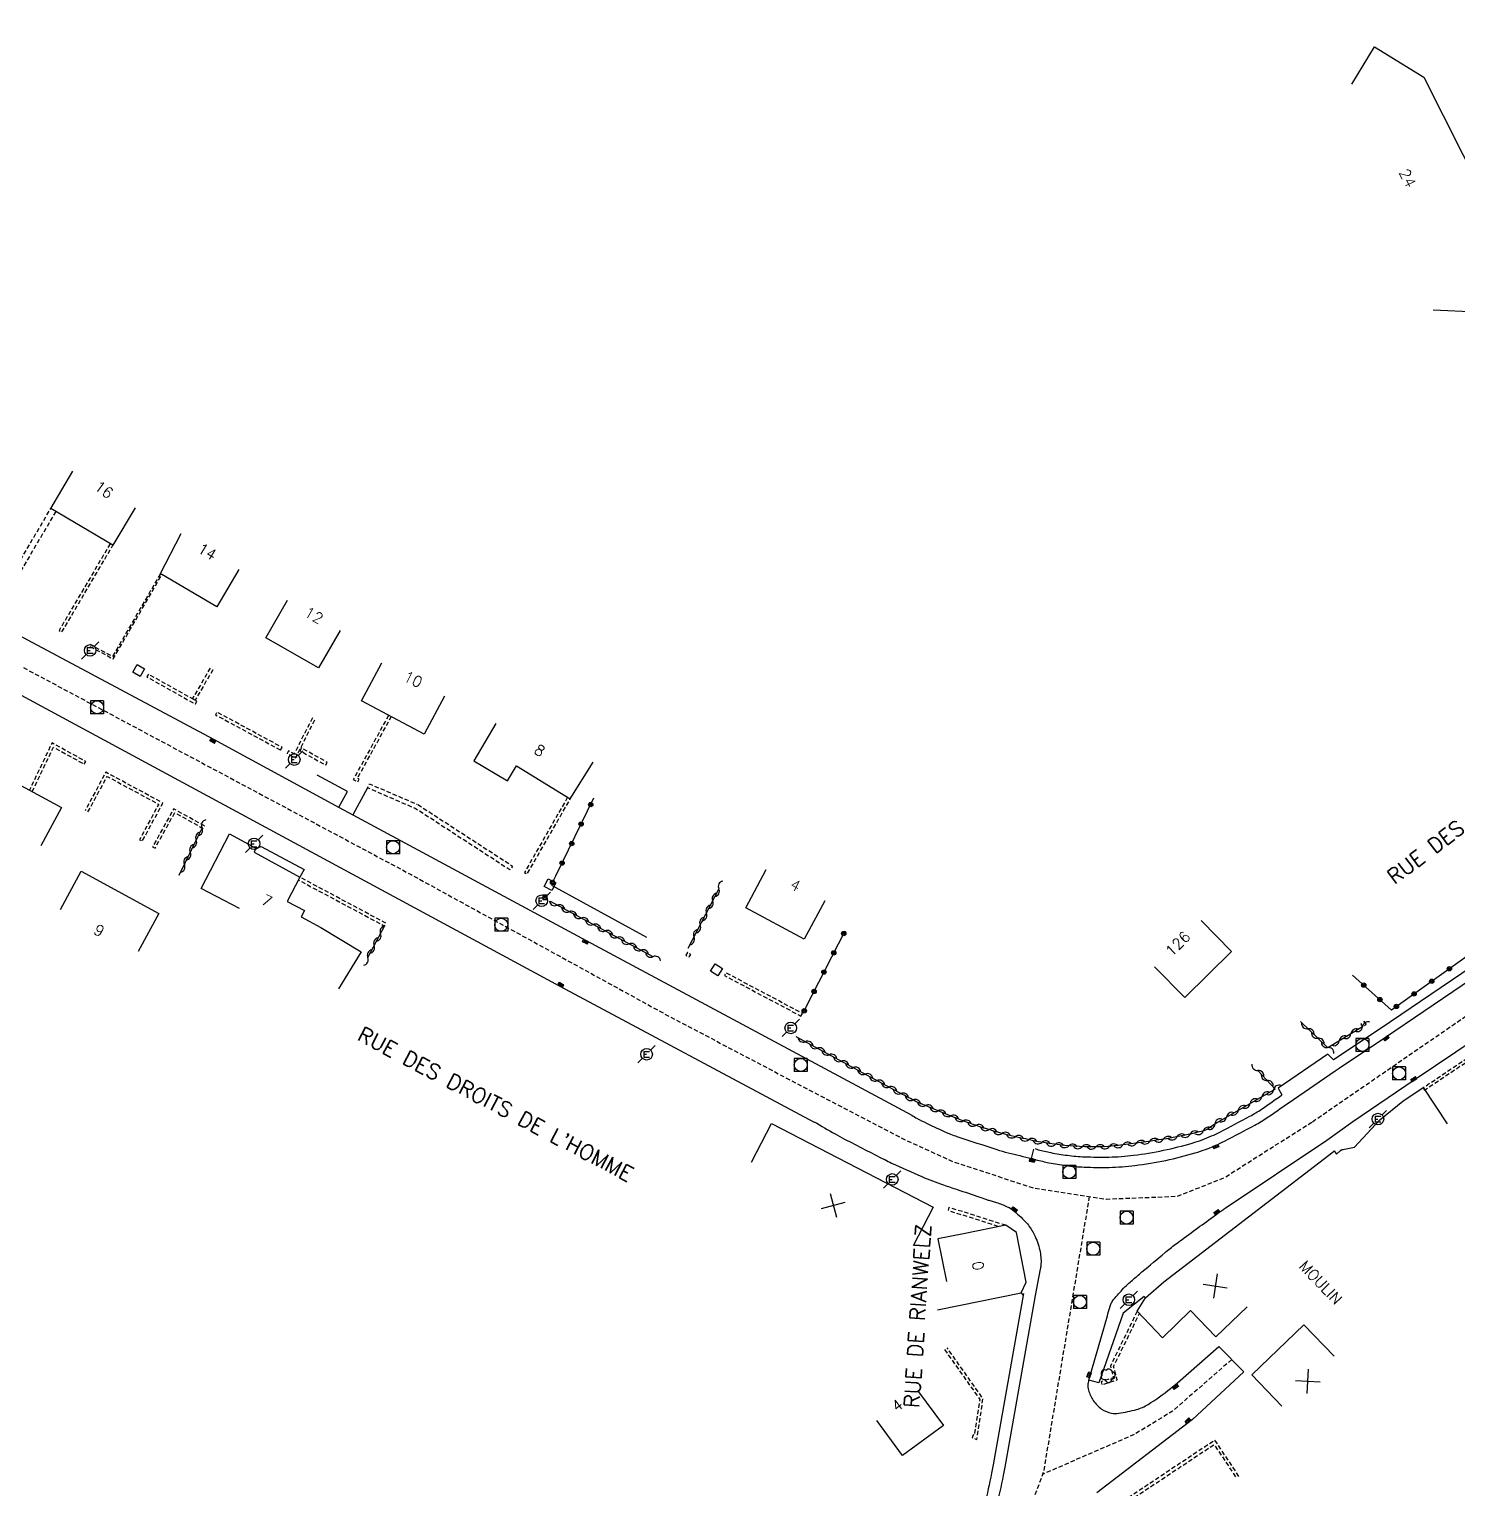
# Model space of a CAD drawing. Header units: millimetres. Extents: x 150000 to 151001, y 125999 to 127001.
# Drawn here: x 150158.4 to 150323, y 126746.1 to 126914.3 of the extents above; entities that cross this region are included whole.
import ezdxf
from ezdxf.enums import TextEntityAlignment as Align

# ---------------------------------------------------------------- set-up
doc = ezdxf.new("R2010")
doc.units = ezdxf.units.MM
doc.linetypes.add('DASHED', pattern=[0.75, 0.5, -0.25])
doc.layers.get('0').update_dxf_attribs({"linetype": 'CONTINUOUS'})
for name, color, linetype in [('W0001', 6, 'DASHED'), ('W0008', 7, 'CONTINUOUS'), ('W0017', 7, 'CONTINUOUS'), ('W0100', 7, 'CONTINUOUS'), ('W0112', 1, 'DASHED'), ('W0300', 7, 'CONTINUOUS'), ('W0302', 3, 'CONTINUOUS'), ('W0310', 3, 'CONTINUOUS'), ('W0322', 7, 'CONTINUOUS'), ('W0330', 7, 'CONTINUOUS'), ('W0400', 7, 'CONTINUOUS'), ('W0420', 7, 'CONTINUOUS'), ('W0471', 7, 'CONTINUOUS'), ('W0989', 7, 'CONTINUOUS'), ('W0991', 7, 'CONTINUOUS')]:
    doc.layers.add(name, color=color, linetype=linetype)
doc.styles.get("Standard").update_dxf_attribs({"font": 'romans.shx', "width": 0.85})

# ---------------------------------------------------------------- blocks, each defined once
blk = doc.blocks.new('T420')
for p, q in [((0.75, 0.75), (-0.75, 0.75)), ((-0.75, 0.75), (-0.75, -0.75)), ((0.75, 0.75), (0.75, -0.75)), ((0.75, -0.75), (-0.75, -0.75))]:
    blk.add_line(p, q)
blk.add_ellipse((0, 0), major_axis=(-0.53, 0.53), ratio=1, start_param=3.926991, end_param=10.210176)
blk = doc.blocks.new('T471')
for p, q in [((-0.333334, 0.333334), (-0.333334, -0.333334)), ((-0.333334, 0.333334), (0.333334, 0.333334)), ((-0.333334, 0), (0, 0)), ((0.500001, 0.500001), (1.000002, 1.000002)), ((-0.500001, -0.500001), (-1.000002, -1.000002)), ((-0.333334, -0.333334), (0.333334, -0.333334))]:
    blk.add_line(p, q)
blk.add_ellipse((0, 0), major_axis=(0.471405, 0.471405), ratio=1, start_param=5.4977871438, end_param=11.780972451)
blk = doc.blocks.new('t310o')
at = {"color": 0, "linetype": 'Continuous'}
for centre, start, end in [((-0.5, 0.38), 216.8699, 323.1304), ((0.5, -0.37), 36.8699, 143.1303)]:
    blk.add_arc(centre, 0.625, start, end, dxfattribs=at)
blk = doc.blocks.new('t322o')
at = {"color": 0, "linetype": 'Continuous'}
for radius in [0.25, 0.15]:
    blk.add_circle((0, 0), radius, dxfattribs=at)
blk = doc.blocks.new('T400')
for p, q in [((-0.15, 0.3), (0.15, 0.3)), ((-0.15, -0.25), (-0.15, 0.3)), ((-0.15, 0.15), (0.15, 0.15)), ((-0.15, 0), (0.15, 0)), ((0.15, 0.3), (0.15, -0.25)), ((-0.15, -0.15), (0.15, -0.15)), ((-0.15, -0.25), (-0.15, -0.3)), ((-0.15, -0.3), (0.15, -0.3)), ((0.15, -0.3), (0.15, -0.25))]:
    blk.add_line(p, q)
blk = doc.blocks.new('t112o')
at = {"color": 0, "linetype": 'Continuous'}
for p, q in [((-0.5, 0.5), (0.5, 0.5)), ((-0.5, -0.5), (-0.5, 0.5)), ((0.5, 0.5), (0.5, -0.5)), ((0.5, -0.5), (-0.5, -0.5))]:
    blk.add_line(p, q, dxfattribs=at)
blk = doc.blocks.new('t330o')
at = {"color": 0, "linetype": 'Continuous'}
for p, q in [((0.25, -0.25), (-0.25, 0.25)), ((-0.25, -0.25), (0.25, 0.25)), ((-0.25, 0.25), (-0.25, -0.25)), ((0.25, 0.25), (-0.25, 0.25)), ((0.25, -0.25), (0.25, 0.25)), ((-0.25, -0.25), (0.25, -0.25)), ((-0.25, -0.25), (-0.25, -0.25))]:
    blk.add_line(p, q, dxfattribs=at)
blk = doc.blocks.new('T300')
for p, q in [((-0.8, 0.51), (-0.86, 0.34)), ((-0.86, 0.34), (-0.86, 0.17)), ((-0.86, 0.17), (-0.74, 0.06)), ((-0.69, 0.63), (-0.8, 0.51)), ((-0.8, -0.06), (-0.74, 0.06)), ((-0.74, 0.06), (-0.69, 0.11)), ((-0.57, 0.69), (-0.69, 0.63)), ((-0.46, 0.69), (-0.57, 0.69)), ((-0.29, 0.63), (-0.46, 0.69)), ((-0.29, 0.63), (-0.17, 0.74)), ((-0.23, 0.57), (-0.29, 0.63)), ((-0.17, 0.74), (-0.06, 0.8)), ((-0.06, 0.8), (0.06, 0.8)), ((0.06, 0.8), (0.23, 0.74)), ((0.23, 0.74), (0.34, 0.63)), ((0.34, 0.63), (0.4, 0.51)), ((0.46, 0.46), (0.34, 0.46)), ((0.4, 0.51), (0.4, 0.46)), ((0.57, 0.4), (0.46, 0.46)), ((0.57, 0.4), (0.69, 0.29)), ((0.69, 0.29), (0.74, 0.17)), ((0.74, 0.06), (0.69, -0.17)), ((0.74, 0.17), (0.74, 0.06)), ((-0.8, -0.17), (-0.8, -0.06)), ((-0.8, -0.23), (-0.8, -0.17)), ((-0.74, -0.34), (-0.8, -0.23)), ((-0.69, -0.4), (-0.74, -0.34)), ((-0.51, -0.46), (-0.69, -0.4)), ((-0.4, -0.46), (-0.51, -0.46)), ((-0.4, -0.46), (-0.34, -0.46)), ((-0.34, -0.46), (-0.34, -0.4)), ((-0.34, -0.51), (-0.34, -0.46)), ((-0.29, -0.63), (-0.34, -0.51)), ((-0.17, -0.74), (-0.29, -0.63)), ((-0.06, -0.8), (-0.17, -0.74)), ((0.06, -0.8), (-0.06, -0.8)), ((0.17, -0.74), (0.06, -0.8)), ((0.23, -0.69), (0.17, -0.74)), ((0.29, -0.46), (0.23, -0.46)), ((0.29, -0.63), (0.23, -0.69)), ((0.46, -0.4), (0.29, -0.46)), ((0.34, -0.51), (0.29, -0.63)), ((0.34, -0.51), (0.34, -0.46)), ((0.57, -0.34), (0.46, -0.4)), ((0.63, -0.29), (0.57, -0.34)), ((0.69, -0.17), (0.63, -0.29))]:
    blk.add_line(p, q)
blk = doc.blocks.new('t991o')
at = {"color": 0, "linetype": 'Continuous'}
for p, q in [((-1, 1), (1, -1)), ((-1, -1), (1, 1))]:
    blk.add_line(p, q, dxfattribs=at)

msp = doc.modelspace()

# ---------------------------------------------------------------- linework, layer by layer
at = {"layer": 'W0001', "flags": 128}
for points in [[(150306.27, 126788.36), (150340.07, 126811.64), (150359.67, 126824.81), (150373.66, 126834.57), (150384.45, 126841.41), (150394.15, 126846.33), (150407.11, 126851), (150418.1, 126854.53), (150428.1, 126858.09), (150440.96, 126862.86), (150456.41, 126869.4), (150482.57, 126880.33), (150536.18, 126902.54), (150552.92, 126909.51), (150564.23, 126913.87), (150580.09, 126920.51), (150593.57, 126928.81), (150636.26, 126955.32), (150697.49, 126993.04), (150708.8, 127000)], [(150108.34, 126893.13), (150110.38, 126878.7), (150112.5, 126870.96), (150116.21, 126863.11), (150123.11, 126857.28), (150149.95, 126844.87), (150202.43, 126816.84), (150231.64, 126800.79), (150245.33, 126793.58), (150259.13, 126786.37), (150264.96, 126783.72), (150274.09, 126780.75), (150282.5, 126779.45), (150290.67, 126779.77), (150296.08, 126781.89), (150306.27, 126788.36)], [(150280.56, 126779.75), (150275.29, 126748.01), (150272.74, 126741.12), (150269.45, 126734.12), (150264.25, 126725.48), (150257.46, 126715.72), (150248.42, 126703.69), (150242.8, 126696.48), (150237.92, 126689.69), (150233.88, 126685.34), (150228.05, 126679.93), (150222.53, 126675.58), (150193.64, 126654.56)], [(150296.98, 126760.96), (150290.14, 126754.99), (150285.79, 126752.34), (150275.18, 126747.72)]]:
    msp.add_lwpolyline(points, dxfattribs=at)
at = {"layer": 'W0008', "flags": 128}
for points in [[(150308.9, 126794.23), (150309.34, 126794.53), (150314.7, 126798.12), (150332.34, 126810.08), (150348.7, 126821.07), (150383.26, 126844.39, 0.003959), (150383.36, 126844.63, 0.007943), (150383.4, 126844.76, 0.029488), (150383.64, 126845.64, 0.011218), (150384.07, 126847.99, 0.102879), (150383.98, 126849.95, 0.080453), (150382.98, 126852.23), (150382.43, 126853.08), (150369.62, 126873.61), (150352.27, 126901.51), (150345.03, 126913.12), (150338.06, 126924.28), (150335.89, 126927.86)], [(150147.48, 126849.61), (150179.67, 126832.44), (150194.15, 126824.59), (150195.71, 126823.73), (150222.59, 126809.26), (150260.12, 126789.1, 0.004307), (150260.76, 126788.72, 0.015162), (150260.95, 126788.62, 0.007363), (150263.29, 126787.49, 0.013553), (150264.59, 126786.92, 0.015257), (150265.32, 126786.66, 0.002449), (150269.91, 126785.16, 0.015745), (150271.22, 126784.78, 0.007729), (150273.92, 126784.14, 0.004361), (150274.31, 126784.01, 0.017339), (150274.41, 126783.98, 0.016951), (150275.92, 126783.64, 0.013234), (150277.89, 126783.32, 0.022601), (150279.97, 126783.13, 0.016336), (150282.86, 126783.1, 0.025327), (150285.82, 126783.32, 0.020881), (150289.37, 126783.91, 0.021258), (150292.77, 126784.77, 0.029663), (150295.13, 126785.64, 0.01662), (150296.14, 126786.12, 0.004722), (150299.64, 126787.96, 0.023254), (150301.07, 126788.83, 0.013288), (150303.46, 126790.51), (150308.9, 126794.23)], [(150274.32, 126785.26, 0.004361), (150274.69, 126785.13, 0.016951), (150276.14, 126784.8, 0.013234), (150278.04, 126784.49, 0.022601), (150280.02, 126784.32, 0.016336), (150282.83, 126784.29, 0.025327), (150285.67, 126784.49, 0.020881), (150289.12, 126785.07, 0.021258), (150292.43, 126785.9, 0.029663), (150294.66, 126786.72, 0.01662), (150295.6, 126787.17, 0.004722), (150299.07, 126789, 0.023254), (150300.41, 126789.81, 0.013308), (150302.75, 126791.46)], [(150248.87, 126788.36, 0.004665), (150251.29, 126786.95, 0.010553), (150252.38, 126786.36, 0.001143), (150256.99, 126783.99, 0.006623), (150257.79, 126783.6, 0.011371), (150261.26, 126782.04, 0.016233), (150263.75, 126781.08, 0.004281), (150265.34, 126780.55, -0.002626), (150267.94, 126779.68, -0.010247), (150268.65, 126779.42, 0.021566), (150268.98, 126779.31), (150269.86, 126779.05, -0.041375), (150271.12, 126778.57, -0.060047), (150271.9, 126778.07, -0.043745), (150273.43, 126776.58, -0.064258), (150274.22, 126775.36, -0.056637), (150274.86, 126773.55, -0.06795), (150275, 126771.97, -0.025647), (150274.98, 126771.8, -0.009663), (150274.91, 126771.35), (150274.34, 126768.34), (150270.84, 126748.56), (150270.65, 126747.58, -0.010856), (150269.83, 126743.91, -0.022103)], [(150287.03, 126768.06), (150286.87, 126768.21), (150284.48, 126766.28), (150281.67, 126758.28), (150280.53, 126758.57), (150282.65, 126766), (150282.74, 126766.36, -0.034324), (150283.05, 126767.33, -0.075709), (150283.28, 126767.74, -0.015257), (150284.36, 126769, -0.027918), (150285.01, 126769.64, -0.001571), (150286.04, 126770.54, -0.002743), (150286.63, 126771.05, -0.003275), (150289.29, 126773.27, -0.007316), (150290.5, 126774.24, -0.00769), (150291.25, 126774.8, -0.001396), (150295.39, 126777.81, -0.00386), (150295.84, 126778.13, -0.004757), (150296.21, 126778.38), (150307.92, 126786.23)], [(150272.99, 126768.58), (150269.5, 126748.82), (150269.3, 126747.85, -0.010856), (150268.5, 126744.23, -0.022103), (150268.02, 126742.57, -0.003065), (150266.5, 126738.2, -0.018678), (150266.25, 126737.59, -0.017501), (150264.97, 126734.93, -0.021443), (150263.77, 126732.88, -0.001594), (150263.17, 126731.95, -0.001101), (150262.29, 126730.6, -0.004339), (150262.02, 126730.19, -0.004826), (150261.76, 126729.83), (150258.89, 126725.79)], [(150280.53, 126758.57, 0.02681), (150280.44, 126758.32, 0.040286), (150280.4, 126758.15, 0.114544), (150280.47, 126757.41, 0.064156), (150281.03, 126756.23, 0.097781), (150281.99, 126755.25, 0.108589), (150283.13, 126754.78, 0.080349), (150283.95, 126754.76, 0.030729), (150286.02, 126755.2, 0.071396), (150287.34, 126755.78, 0.032292), (150289.91, 126757.62), (150290.71, 126758.27), (150295.5, 126762.47), (150298.36, 126759.53), (150292.46, 126754.05), (150281.45, 126745.58, 0.038367)]]:
    msp.add_lwpolyline(points, format="xyb", dxfattribs=at)
for points in [[(150383.72, 126846.07), (150348.06, 126822.01), (150331.7, 126811.02), (150314.07, 126799.07), (150308.71, 126795.48), (150308.04, 126796.15)], [(150153.64, 126839.6), (150219.58, 126803.99), (150248.88, 126788.3)], [(150307.92, 126786.23), (150310.92, 126788.37), (150317.99, 126793.19), (150334.87, 126804.53)], [(150308.04, 126796.15), (150302.31, 126792.24), (150302.75, 126791.46)], [(150273.92, 126784.14), (150274.18, 126785.19)], [(150272.71, 126768.64), (150272.95, 126768.35)]]:
    msp.add_lwpolyline(points, dxfattribs=at)
at = {"layer": 'W0017', "flags": 128}
for points in [[(150194.12, 126824.6), (150195.11, 126826.4), (150191.59, 126828.3)], [(150197.41, 126826.83), (150195.73, 126823.72)], [(150184.53, 126819.89), (150185.14, 126820.09), (150190.12, 126817.44), (150189.62, 126816.54)]]:
    msp.add_lwpolyline(points, dxfattribs=at)
at = {"layer": 'W0100', "flags": 128}
for points in [[(150310.83, 126907.95), (150313.44, 126912.22), (150319.12, 126908.74), (150325.84, 126895.4), (150325.2, 126881.64), (150320.2, 126881.87)], [(150170.62, 126859.09), (150168.07, 126854.79), (150160.92, 126859.03), (150163.47, 126863.33)], [(150182.57, 126851.99), (150180.03, 126847.68), (150173.72, 126851.41), (150173.53, 126851.48), (150175.95, 126856.15)], [(150194.27, 126844.98), (150191.78, 126840.65), (150186.58, 126843.63), (150185.71, 126844.13), (150188.2, 126848.47)], [(150206.27, 126837.42), (150203.92, 126833.01), (150196.7, 126836.85), (150199.06, 126841.26)], [(150212.18, 126834.27), (150209.65, 126829.96), (150213.55, 126827.66), (150214.57, 126829.39), (150220.77, 126825.56), (150223.39, 126829.81)], [(150152.73, 126823.99), (150155.1, 126828.39), (150155.53, 126828.16), (150158.46, 126826.57), (150162.15, 126824.57), (150159.77, 126820.17)], [(150182.66, 126812.95), (150178.23, 126815.25), (150181.49, 126821.54), (150184.56, 126819.88)], [(150184.53, 126819.89), (150184.36, 126819.44), (150189.62, 126816.54), (150188.16, 126813.75), (150190.14, 126812.69), (150189.77, 126811.99), (150192.03, 126810.73), (150196.67, 126807.94), (150194.08, 126803.66)], [(150162.04, 126812.83), (150164.43, 126817.23), (150173.36, 126812.36), (150170.97, 126807.97)], [(150250.08, 126813.8), (150247.71, 126809.4), (150240.98, 126813.01), (150243.34, 126817.41)], [(150293.45, 126811.54), (150296.96, 126807.99), (150291.59, 126802.67), (150288.07, 126806.22)], [(150241.66, 126783.71), (150243.96, 126788.15), (150262.59, 126778.5), (150260.28, 126774.06)], [(150308.67, 126784.89), (150308.76, 126785), (150309.06, 126784.61), (150309.49, 126785.03), (150309.66, 126785.14)], [(150298.75, 126767.04), (150295.15, 126763.56), (150292.23, 126766.59), (150289.01, 126763.45), (150286.08, 126766.51), (150287.03, 126768.06), (150289.15, 126769.89), (150308.67, 126784.89)], [(150263.09, 126766.69), (150272.71, 126768.64), (150273.31, 126769.88), (150272.16, 126775.58), (150270.95, 126776.42), (150266.07, 126775.44), (150263.12, 126774.86), (150264.1, 126769.95)], [(150302.74, 126755.57), (150299.28, 126759.18), (150305.3, 126764.95), (150308.76, 126761.34)], [(150260.79, 126757.4), (150263.75, 126753.37), (150259.04, 126749.91), (150256.08, 126753.94)]]:
    msp.add_lwpolyline(points, dxfattribs=at)
msp.add_lwpolyline([(150309.69, 126785.15, 0.01192), (150309.96, 126785.2), (150311.12, 126785.43), (150314.02, 126788.59), (150316.68, 126790.73), (150319.03, 126792.29), (150321.8, 126788.13)], format="xyb", dxfattribs=at)
at = {"layer": 'W0112', "flags": 128}
for points in [[(150161.5, 126858.68), (150155.35, 126848.27), (150154.45, 126848.76), (150154.77, 126849.36), (150155.1, 126849.18), (150160.92, 126859.03)], [(150167.76, 126854.97), (150161.87, 126844.96), (150162.18, 126844.78), (150168.07, 126854.79)], [(150173.55, 126851.51), (150168.03, 126841.97), (150165.44, 126843.36), (150165.35, 126843.18), (150168.11, 126841.7), (150173.72, 126851.41)], [(150179.28, 126840.63), (150177.21, 126837.07)], [(150179.59, 126840.45), (150177.52, 126836.9)], [(150177.54, 126836.93), (150177.23, 126837.11)], [(150191.06, 126834.9), (150188.96, 126830.76), (150188.3, 126831.1), (150188.14, 126830.78), (150189.11, 126830.28), (150191.38, 126834.74)], [(150199.83, 126835.18), (150198.88, 126833.46), (150195.77, 126827.79), (150196.28, 126827.53), (150196.44, 126827.84), (150196.25, 126827.94), (150199.19, 126833.29), (150200.14, 126835.02)], [(150158.78, 126826.4), (150161.22, 126831.53), (150164.78, 126829.57), (150164.95, 126829.88), (150161.06, 126832.02), (150158.46, 126826.57)], [(150165.2, 126824.07), (150167.41, 126828.16), (150173.35, 126824.94), (150171.14, 126820.86), (150171.45, 126820.69), (150173.83, 126825.09), (150167.26, 126828.64), (150164.89, 126824.24)], [(150203.2, 126824.91), (150214.12, 126817.83), (150213.82, 126817.37), (150202.91, 126824.46), (150197.41, 126826.83), (150197.62, 126827.31), (150203.12, 126824.94)], [(150220.46, 126825.75), (150215.48, 126817.07), (150215.79, 126816.89), (150220.77, 126825.56)], [(150319.23, 126792), (150319.03, 126792.29), (150351.29, 126813.9), (150351.49, 126813.6), (150319.23, 126792)], [(150270.95, 126776.42), (150264.4, 126778.48), (150264.29, 126778.15), (150270.23, 126776.27)], [(150286.08, 126766.51), (150282.99, 126760.19), (150283.36, 126758.85), (150281.92, 126758.39), (150282.03, 126758.05), (150283.79, 126758.62), (150283.37, 126760.15), (150286.34, 126766.24)], [(150263.89, 126762.1), (150267.95, 126756.36), (150267.32, 126752.22), (150267.2, 126752.27), (150267.08, 126751.93), (150267.61, 126751.75), (150268.32, 126756.45), (150264.18, 126762.31)], [(150297.81, 126747.49), (150295.04, 126751.66), (150277.95, 126740.29), (150277.6, 126739.88), (150277.88, 126739.65), (150278.19, 126740.02), (150294.94, 126751.16), (150297.52, 126747.3)]]:
    msp.add_lwpolyline(points, dxfattribs=at)
for points in [[(150177.58, 126836.5), (150177.76, 126836.81), (150172.16, 126839.93), (150171.99, 126839.62)], [(150187.4, 126831.19), (150187.57, 126831.5), (150180.06, 126835.57), (150179.89, 126835.25)], [(150192.6, 126829.47), (150192.77, 126829.78), (150189.79, 126831.43), (150189.61, 126831.12)], [(150172.65, 126820.04), (150172.93, 126819.89), (150175.2, 126823.98), (150178.45, 126822.17), (150178.61, 126822.45), (150175.08, 126824.41)], [(150189.62, 126816.54), (150189.45, 126816.22), (150199.38, 126810.91), (150199.55, 126811.22)], [(150234.46, 126807.35), (150234.64, 126807.65), (150234.28, 126807.86), (150234.1, 126807.56)], [(150247.35, 126800.53), (150247.52, 126800.84), (150238.7, 126805.52), (150238.53, 126805.21)], [(150312.46, 126799.6), (150312.26, 126799.9), (150311.84, 126799.61), (150312.04, 126799.31)]]:
    msp.add_lwpolyline(points, close=True, dxfattribs=at)
at = {"layer": 'W0302', "flags": 128}
msp.add_lwpolyline([(150229.57, 126809.58), (150218.66, 126815.58)], dxfattribs=at)
at = {"layer": 'W0310', "flags": 128}
for points in [[(150178.34, 126822.24), (150177.85, 126821.22), (150175.67, 126816.72)], [(150230.3, 126807.38), (150218.49, 126813.73)], [(150237.88, 126815.2), (150234.33, 126808.31)], [(150197.44, 126807.27), (150199.38, 126810.91)], [(150312.04, 126799.31), (150308.05, 126796.89), (150304.88, 126799.9)]]:
    msp.add_lwpolyline(points, dxfattribs=at)
msp.add_lwpolyline([(150299.99, 126794.26), (150301.99, 126792.13), (150295.25, 126788.25), (150294.53, 126787.73, -0.095798), (150293.47, 126787.24, -0.02352), (150288.87, 126786.31, -0.005315), (150284.17, 126785.65, -0.017256), (150282.71, 126785.51, -0.036363), (150278.37, 126785.57, -0.032209), (150273.52, 126786.3, -0.008644), (150270.94, 126786.9, -0.012172), (150269.13, 126787.41, -0.017078), (150266.03, 126788.47, -0.009935), (150260.82, 126790.59, -0.019147), (150260.51, 126790.73, -0.003936), (150259.05, 126791.51), (150246.8, 126798.16)], format="xyb", dxfattribs=at)
at = {"layer": 'W0322', "flags": 128}
for points in [[(150364.12, 126841.33), (150347.48, 126826.58), (150330.86, 126811.98), (150325.71, 126808.59), (150315.38, 126801.23), (150314.62, 126801.91), (150310.9, 126805.25)], [(150218.73, 126815.93), (150219.11, 126816.71), (150223.5, 126825.69)], [(150247.72, 126801.14), (150247.88, 126801.46), (150252.43, 126810.37)]]:
    msp.add_lwpolyline(points, dxfattribs=at)

# ---------------------------------------------------------------- block references
at = {"layer": 'W0112'}
for p, rotation in [((150171.04, 126840.36), 329.3693139594934), ((150218.44, 126815.69), 332.0690954757923), ((150237.6, 126805.88), 327.6323360086051)]:
    msp.add_blockref('t112o', p, dxfattribs=dict(at, rotation=rotation))
at = {"layer": 'W0300'}
msp.add_blockref('T300', (150282.78, 126759.08), dxfattribs=at)
at = {"layer": 'W0310'}
for p, rotation in [((150178.34, 126822.24), 244.1682058443926), ((150176.98, 126819.42), 244.1682058443934), ((150177.66, 126820.83), 244.1682058443934), ((150176.3, 126818.01), 244.1682058443934), ((150237.88, 126815.2), 242.7243032586326), ((150219.26, 126813.31), 151.7329789166394), ((150237.17, 126813.81), 242.7243032586326), ((150220.64, 126812.57), 151.7329789166394), ((150222.02, 126811.83), 151.7329789166394), ((150235.73, 126811.03), 242.7243032586326), ((150236.45, 126812.42), 242.7243032586326), ((150198.91, 126810.04), 61.94353221105945), ((150223.4, 126811.09), 151.7329789166394), ((150224.78, 126810.35), 151.7329789166394), ((150226.16, 126809.6), 151.7329789166394), ((150235.01, 126809.64), 242.7243032586326), ((150198.17, 126808.65), 61.94353221105945), ((150227.54, 126808.86), 151.7329789166394), ((150228.92, 126808.12), 151.7329789166394), ((150197.44, 126807.27), 61.94353221105945), ((150230.3, 126807.38), 151.7329789166394), ((150305.76, 126799.07), 136.4041602388794), ((150306.89, 126797.99), 136.4041602388794), ((150310.7, 126798.5), 211.2643107483909), ((150312.04, 126799.31), 211.2643107483909), ((150247.86, 126797.59), 151.5000637606967), ((150249.24, 126796.84), 151.5000637606967), ((150308.03, 126796.91), 136.4041602388794), ((150309.36, 126797.69), 211.2643107483909), ((150250.62, 126796.09), 151.5000637606967), ((150251.99, 126795.34), 151.5000637606967), ((150253.37, 126794.6), 151.5000637606967), ((150299.99, 126794.26), 313.1981112769078), ((150254.75, 126793.85), 151.5000637606967), ((150256.12, 126793.1), 151.5000637606967), ((150301.06, 126793.12), 313.1981112769078), ((150257.5, 126792.36), 151.5000637606967), ((150258.87, 126791.61), 151.5000637606967), ((150300.44, 126791.25), 209.9670372370877), ((150301.8, 126792.03), 209.9670372370877), ((150260.25, 126790.87), 152.2440695909624), ((150261.68, 126790.22), 157.167649491045), ((150263.13, 126789.62), 157.8013806975177), ((150297.73, 126789.68), 209.9670372370877), ((150299.09, 126790.46), 209.9670372370877), ((150264.58, 126789.04), 158.4351119039903), ((150266.04, 126788.47), 159.0734699562315), ((150267.51, 126787.94), 160.9453196224054), ((150295.03, 126788.09), 215.9105221396372), ((150296.37, 126788.9), 209.9670372370877), ((150269, 126787.45), 162.8171692885792), ((150270.5, 126787.02), 165.1010228568282), ((150272.02, 126786.64), 166.6041913825543), ((150273.55, 126786.29), 167.8016152182038), ((150289.09, 126786.35), 188.8960596632135), ((150290.64, 126786.61), 190.691780586864), ((150292.17, 126786.93), 192.4875015105144), ((150293.69, 126787.3), 198.2815473384286), ((150275.09, 126785.99), 170.1566772879453), ((150276.63, 126785.75), 172.5117393576868), ((150278.19, 126785.58), 174.8668014274282), ((150279.75, 126785.48), 177.7948118440199), ((150281.32, 126785.46), 180.7948497584594), ((150282.88, 126785.52), 183.9326641367583), ((150284.44, 126785.69), 187.4858376199836), ((150285.99, 126785.9), 187.8877377570546), ((150287.54, 126786.12), 188.2896378941256)]:
    msp.add_blockref('t310o', p, dxfattribs=dict(at, rotation=rotation))
at = {"layer": 'W0322'}
for p, rotation in [((150223.12, 126824.91), 63.96797037980998), ((150222.02, 126822.67), 63.96797037980998), ((150220.93, 126820.42), 63.96797037980998), ((150219.83, 126818.17), 63.96797037980998), ((150218.73, 126815.93), 63.96797037980532), ((150252.27, 126810.05), 62.97490794971287), ((150251.13, 126807.82), 62.97490794971287), ((150249.99, 126805.6), 62.97490794971287), ((150322.06, 126805.99), 215.4713103243963), ((150248.86, 126803.37), 62.97490794971287), ((150312.18, 126804.1), 138.1499553520243), ((150320.02, 126804.54), 215.4713103243963), ((150314.04, 126802.43), 138.1499553520243), ((150315.95, 126801.64), 215.4713103243963), ((150317.99, 126803.09), 215.4713103243963), ((150247.72, 126801.14), 62.97490794973637)]:
    msp.add_blockref('t322o', p, dxfattribs=dict(at, rotation=rotation))
at = {"layer": 'W0330'}
msp.add_blockref('t330o', (150217.85, 126814.21), dxfattribs=at)
at = {"layer": 'W0400'}
for p, rotation in [((150179.58, 126832.25), 63.89348604818172), ((150222.52, 126809.1), 65.2504916631058), ((150219.69, 126804.16), 57.51372035787563), ((150314.78, 126797.99), 130.1907202380968), ((150317.96, 126793.26), 121.3974649405794), ((150295.14, 126785.49), 292.245502881783), ((150273.97, 126783.87), 254.3719624715368), ((150271.95, 126778.25), 51.90181612334288), ((150295.26, 126777.94), 122.8525862672476), ((150280.54, 126759.18), 160.212428380232), ((150290.5, 126757.79), 306.4753901838374), ((150291.92, 126753.91), 132.6015955277307)]:
    msp.add_blockref('T400', p, dxfattribs=dict(at, rotation=rotation))
at = {"layer": 'W0420'}
for p in [(150166.25, 126836.12), (150200.35, 126820), (150212.81, 126811.06), (150312.03, 126797.22), (150247.33, 126794.9), (150316.25, 126793.93), (150278.26, 126782.58), (150284.87, 126777.31), (150281.02, 126773.72), (150279.49, 126767.59)]:
    msp.add_blockref('T420', p, dxfattribs=at)
at = {"layer": 'W0471'}
for p in [(150165.45, 126842.68), (150188.97, 126830.09), (150184.34, 126820.39), (150217.48, 126813.83), (150246.17, 126799.17), (150229.56, 126796.13), (150313.82, 126788.67), (150257.86, 126781.71), (150285.12, 126767.85)]:
    msp.add_blockref('T471', p, dxfattribs=at)
at = {"layer": 'W0991'}
for p, rotation in [((150251.07, 126778.73), 329.9485149515897), ((150295.07, 126769.44), 306.3504169002078), ((150305.75, 126758.45), 41.92133310772169)]:
    msp.add_blockref('t991o', p, dxfattribs=dict(at, rotation=rotation))

# ---------------------------------------------------------------- texts
at = {"layer": 'W0989'}
for s, rotation, p in [('RUE DES COMBATTANTS', 37.1204, (150326.2, 126824.65)), ('RUE DE RIANWELZ', 86.2633, (150260.77, 126765.97))]:
    msp.add_text(s, height=1.75, rotation=rotation, dxfattribs=at).set_placement(p, align=Align.MIDDLE)
msp.add_text("RUE DES DROITS DE L'HOMME", height=1.75, rotation=332.2212, dxfattribs=at).set_placement((150196.11, 126797.86))
at = {"layer": 'W0991'}
for s, rotation, p in [('24', 296.7448, (150317.23, 126897.11)), ('16', 323.7819, (150167.04, 126861.21)), ('14', 329.4356, (150178.94, 126854.07)), ('12', 330.124, (150191.23, 126846.72)), ('10', 334.0584, (150202.66, 126839.34)), ('8', 329.5036, (150217.24, 126831.15)), ('4', 331.7964, (150246.71, 126815.61)), ('7', 334.2619, (150185.82, 126813.83)), ('9', 331.4332, (150166.5, 126810.4)), ('126', 44.712, (150290.76, 126808.88)), ('0', 280.9123, (150267.76, 126771.76)), ('MOULIN', 313.793, (150307.23, 126769.83)), ('4', 36.2653, (150258.44, 126755.67))]:
    msp.add_text(s, height=1.25, rotation=rotation, dxfattribs=at).set_placement(p, align=Align.MIDDLE)

doc.saveas('drawing.dxf')
